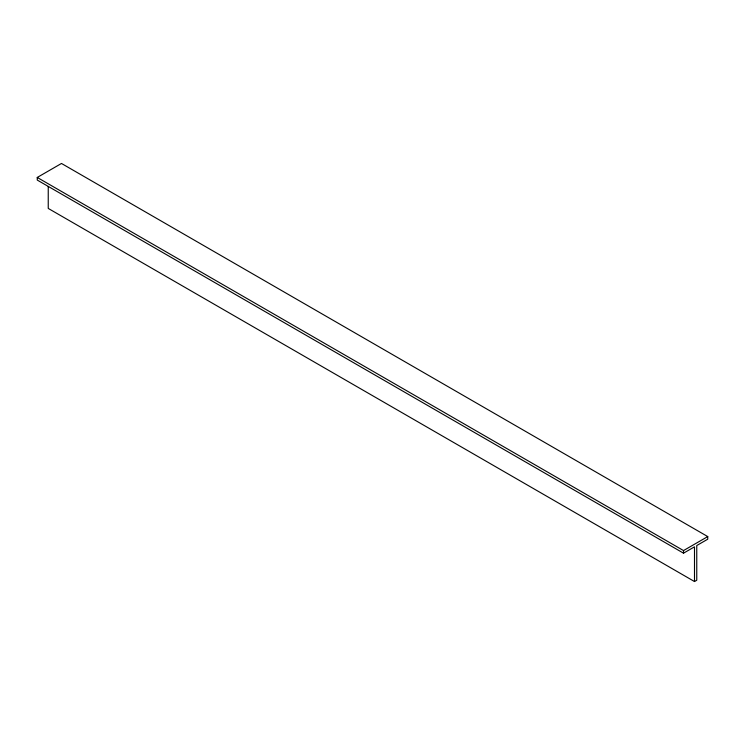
<?xml version="1.0" encoding="UTF-8"?>
<svg xmlns="http://www.w3.org/2000/svg" width="745" height="745" viewBox="0 0 745 745"><rect width="100%" height="100%" fill="white"/><g stroke="black" fill="none" stroke-linecap="round" stroke-linejoin="round"><path stroke-width="1.12" d="M694.498 581.538L694.498 546.839L683.519 553.181L37.25 180.067L37.25 177.45L61.481 163.462L707.75 536.577L707.75 539.194L696.761 545.536L696.761 580.234L694.498 581.538L48.239 208.423L48.239 186.446M37.25 177.45L683.519 550.574L707.75 536.577M683.519 550.574L683.519 553.181"/></g></svg>
